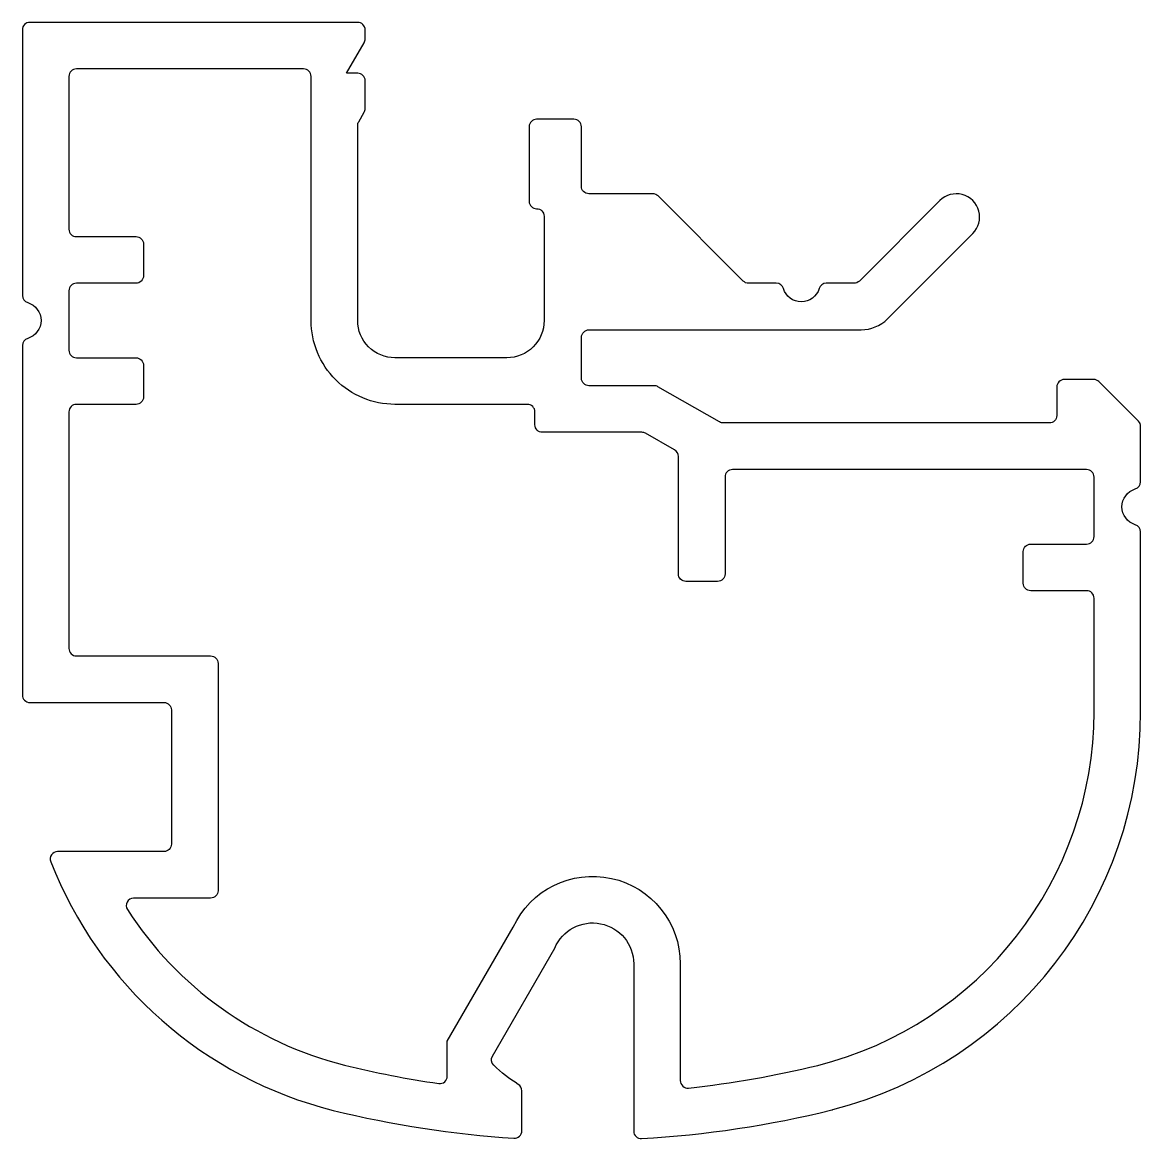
# Model space of a CAD drawing. Extents: x 391.2 to 421.2, y 214.5 to 244.5.
import ezdxf

# ---------------------------------------------------------------- set-up
doc = ezdxf.new("R2010")
doc.units = 0
doc.header["$LTSCALE"] = 15
doc.layers.get('0').update_dxf_attribs({"linetype": 'CONTINUOUS'})

msp = doc.modelspace()

# ---------------------------------------------------------------- linework, layer by layer
at = {"color": 0, "linetype": 'CONTINUOUS', "ltscale": 0.05}
for points in [[(394.98, 226.242, -0.414214), (395.18, 226.042), (395.18, 222.442, -0.414214), (394.98, 222.242), (392.126, 222.242, 0.528318), (391.94, 221.97, 0.242381), (399.52, 215.296, 0.043883), (404.367, 214.551, 0.433329), (404.58, 214.751), (404.58, 215.825, 0.260163), (404.485, 215.995, -0.0552), (403.826, 216.51, -0.342834), (403.792, 216.753), (405.463, 219.647, -0.821255), (407.58, 219.228), (407.58, 214.739, 0.43119), (407.791, 214.539, 0.046252), (412.9, 215.311, 0.00129), (412.92, 215.317, 0.342828), (421.18, 225.992), (421.18, 230.822, 0.331679), (421.037, 231.013, -0.745356), (421.037, 231.972, 0.331679), (421.18, 232.163), (421.18, 233.649, 0.198912), (421.121, 233.79), (420.061, 234.851, 0.198912), (419.919, 234.909), (419.13, 234.909, 0.414214), (418.93, 234.709), (418.93, 233.942, -0.414214), (418.73, 233.742), (409.983, 233.742, -0.130678), (409.884, 233.769), (408.229, 234.716, 0.130678), (408.129, 234.742), (406.38, 234.742, -0.414214), (406.18, 234.942), (406.18, 236.042, -0.414214), (406.38, 236.242), (413.68, 236.242, 0.198912), (414.387, 236.535), (416.677, 238.826, 1), (415.793, 239.709), (413.635, 237.551, -0.198912), (413.494, 237.492), (412.747, 237.492, 0.331679), (412.556, 237.35, -0.745356), (411.597, 237.35, 0.331679), (411.406, 237.492), (410.659, 237.492, -0.198912), (410.518, 237.551), (408.235, 239.834, 0.198912), (408.094, 239.892), (406.376, 239.892, -0.414214), (406.176, 240.092), (406.176, 241.692, 0.414214), (405.976, 241.892), (404.976, 241.892, 0.414214), (404.776, 241.692), (404.776, 239.692, 0.414214), (404.976, 239.492, -0.414214), (405.176, 239.292), (405.176, 236.492, -0.414214), (404.176, 235.492), (401.176, 235.492, -0.414214), (400.176, 236.492), (400.176, 241.726, -0.131652), (400.203, 241.826), (400.35, 242.08, 0.131652), (400.376, 242.18), (400.376, 242.926, 0.414214), (400.176, 243.126), (399.876, 243.126), (400.35, 243.946, 0.131653), (400.376, 244.046), (400.376, 244.292, 0.414214), (400.176, 244.492), (391.38, 244.492, 0.414214), (391.18, 244.292), (391.18, 237.163, 0.332135), (391.323, 236.972, -0.745101), (391.323, 236.013, 0.331679), (391.18, 235.822), (391.18, 226.442, 0.414214), (391.38, 226.242)], [(394.43, 235.292), (394.43, 234.442, -0.414214), (394.23, 234.242), (392.63, 234.242, 0.414214), (392.43, 234.042), (392.43, 227.692, 0.414214), (392.63, 227.492), (396.23, 227.492, -0.414214), (396.43, 227.292), (396.43, 221.192, -0.414214), (396.23, 220.992), (394.164, 220.992, 0.594221), (393.996, 220.684, 0.189276), (399.818, 216.511, 0.024157), (402.351, 216.018, 0.456958), (402.58, 216.216), (402.58, 217.153), (404.347, 220.214, -0.8039), (408.83, 219.228), (408.83, 216.096, 0.446092), (409.051, 215.897, 0.032921), (412.516, 216.504, 0.343411), (419.93, 225.992), (419.93, 229.042, 0.414214), (419.73, 229.242), (418.23, 229.242, -0.414214), (418.03, 229.442), (418.03, 230.292, -0.414214), (418.23, 230.492), (419.73, 230.492, 0.414214), (419.93, 230.692), (419.93, 232.292, 0.414214), (419.73, 232.492), (410.23, 232.492, 0.414214), (410.03, 232.292), (410.03, 229.692, -0.414214), (409.83, 229.492), (408.98, 229.492, -0.414214), (408.78, 229.692), (408.78, 232.845, 0.268976), (408.679, 233.018), (407.896, 233.466, 0.130678), (407.797, 233.492), (405.13, 233.492, -0.414214), (404.93, 233.692), (404.93, 234.042, 0.414214), (404.73, 234.242), (401.176, 234.242, -0.414214), (398.926, 236.492), (398.926, 243.042, 0.414214), (398.726, 243.242), (392.63, 243.242, 0.414214), (392.43, 243.042), (392.43, 238.942, 0.414214), (392.63, 238.742), (394.23, 238.742, -0.414214), (394.43, 238.542), (394.43, 237.692, -0.414214), (394.23, 237.492), (392.63, 237.492, 0.414214), (392.43, 237.292), (392.43, 235.692, 0.414214), (392.63, 235.492), (394.23, 235.492, -0.414214)]]:
    msp.add_lwpolyline(points, format="xyb", close=True, dxfattribs=at)

doc.saveas('drawing.dxf')
